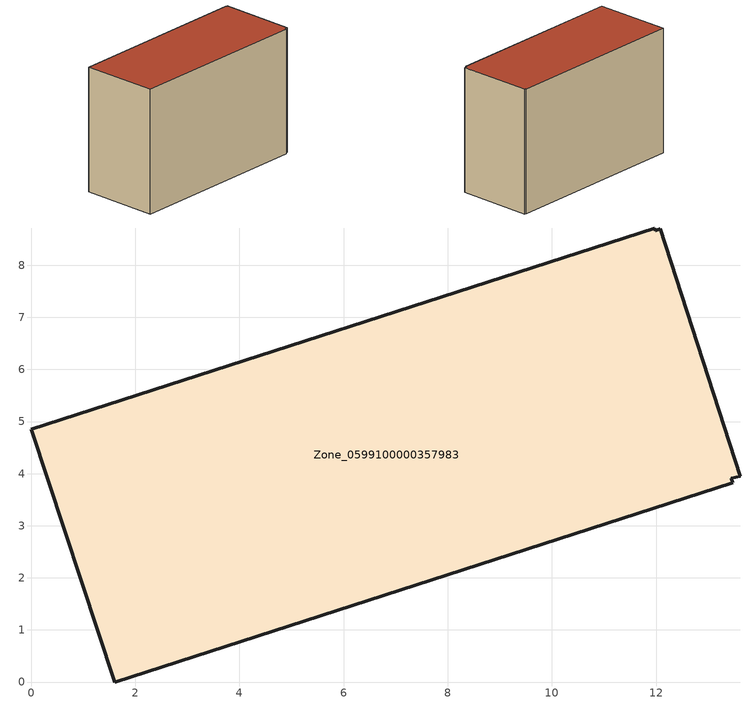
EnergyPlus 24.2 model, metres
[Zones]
Zone_0599100000357983
 floor ground (C_G): 13.62,3.95 13.44,3.91 13.47,3.83 1.6,0 0,4.85 11.97,8.72 11.99,8.66 12.08,8.7 z3.14
 wall outside (C_F): 13.62,3.95 12.08,8.7 11.99,8.66 11.97,8.72 0,4.85 1.6,0 13.47,3.83 13.44,3.91 13.62,3.95 z3.14:11.54
 roof outside (C_R): 13.44,3.91 13.62,3.95 12.08,8.7 11.99,8.66 11.97,8.72 0,4.85 1.6,0 13.47,3.83 z11.54
[BUILDING]
Pand.0599100000357983: North Axis=0; Terrain=City; Loads Convergence Tolerance Value=0.04; Temperature Convergence Tolerance Value=0.4; Solar Distribution=FullExterior; Maximum Number of Warmup Days=25; Minimum Number of Warmup Days=1
[Site:Location]
Rotterdam.The.Hague.AP_ZH_NLD Design_Conditions: Latitude=51.96; Longitude=4.45; Time Zone=1; Elevation=-4.5
[SITE:GROUNDTEMPERATURE:BUILDINGSURFACE]
18, 18, 18, 18, 18, 18, 18, 18, 18, 18, 18, 18
[MATERIAL] Thermal Absorptance=0.9; Solar Absorptance=0.7; Visible Absorptance=0.7
Name | Roughness | Thickness | Conductivity | Density | Specific Heat
G.TI.1992-2005 | MediumSmooth | 0.15 | 0.06 | 540 | 1210
F.TI.1992-2005 | Rough | 0.3 | 0.12 | 1920 | 840
R.TI.1992-2005 | MediumRough | 0.2 | 0.08 | 1500 | 1000
[CONSTRUCTION]
C_G: G.TI.1992-2005
C_F: F.TI.1992-2005
C_R: R.TI.1992-2005
[ZONE]
Zone_0599100000357983: Type=1; Multiplier=1; Ceiling Height=Autocalculate; Volume=Autocalculate; Floor Area=autocalculate; Part of Total Floor Area=Yes
[ZONEINFILTRATION:DESIGNFLOWRATE]
Infil_Zone_0599100000357983: Zone or ZoneList or Space or SpaceList=Zone_0599100000357983; Schedule=AlwaysOn; Design Flow Rate Calculation Method=Flow/Area; Flow Rate per Floor Area=0.0015; Constant Term Coefficient=1; Temperature Term Coefficient=0; Velocity Term Coefficient=0; Velocity Squared Term Coefficient=0
[HVACTEMPLATE:ZONE:IDEALLOADSAIRSYSTEM]
Zone_0599100000357983: Maximum Heating Supply Air Temperature=50; Minimum Cooling Supply Air Temperature=13; Maximum Heating Supply Air Humidity Ratio=0.0156; Minimum Cooling Supply Air Humidity Ratio=0.0077; Heating Limit=NoLimit; Cooling Limit=NoLimit; Dehumidification Control Type=ConstantSensibleHeatRatio; Cooling Sensible Heat Ratio=0.7; Dehumidification Setpoint=60; Humidification Control Type=None; Humidification Setpoint=30; Outdoor Air Method=None; Outdoor Air Flow Rate per Person=0.00944; Outdoor Air Flow Rate per Zone Floor Area=0; Outdoor Air Flow Rate per Zone=0; Demand Controlled Ventilation Type=None; Outdoor Air Economizer Type=NoEconomizer; Heat Recovery Type=None; Sensible Heat Recovery Effectiveness=0.7; Latent Heat Recovery Effectiveness=0.65
[ZONECONTROL:THERMOSTAT]
ThermostatControl_Zone_0599100000357983: Zone or ZoneList=Zone_0599100000357983; Control Type Schedule=DualSetpointControlType; Control 1=Thermostat_Zone_0599100000357983; Temperature Difference Between Cutout And Setpoint=0
[THERMOSTATSETPOINT:DUALSETPOINT]
Thermostat_Zone_0599100000357983: Heating Setpoint Temperature Schedule=HeatingSetpoint_Zone_0599100000357983; Cooling Setpoint Temperature Schedule=CoolingSetpoint_Zone_0599100000357983
[SCHEDULE:COMPACT]
HeatingSetpoint_Zone_0599100000357983: Through: 12/31, For: AllDays, Until: 24:00, 21
CoolingSetpoint_Zone_0599100000357983: Through: 12/31, For: AllDays, Until: 24:00, 24
DualSetpointControlType: Through: 12/31, For: AllDays, Until: 24:00, 4
AlwaysOn: Through: 12/31, For: AllDays, Until: 24:00, 1
